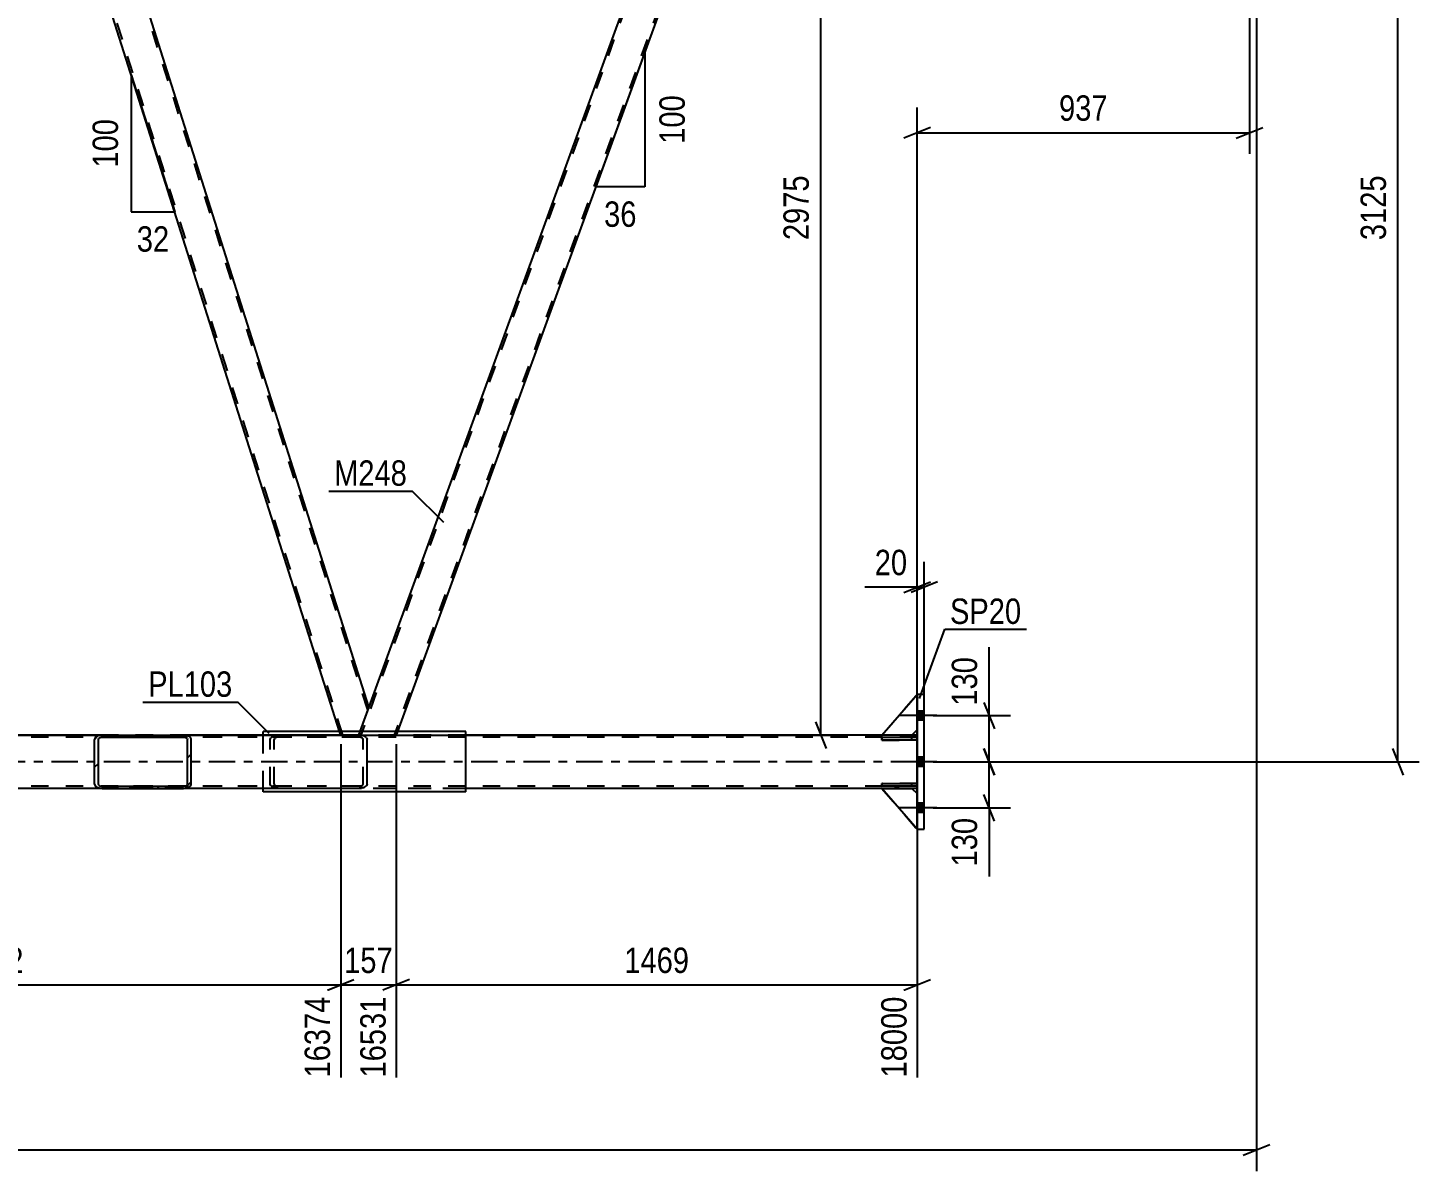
# Model space of a CAD drawing. Header units: millimetres. Extents: x -857 to 332, y -866 to -25.
# Drawn here: x -230.6 to -73.6, y -448.6 to -319.6 of the extents above; entities that cross this region are included whole.
import ezdxf

# ---------------------------------------------------------------- set-up
doc = ezdxf.new("R2010")
doc.units = ezdxf.units.MM
doc.linetypes.add('DXK_LINE_DOT2', pattern=[3.9198, 1.9599, -1.9599])
doc.linetypes.add('DXK_LINE_DOT3', pattern=[5.9187, 2.979, -0.9799, 0.9799, -0.9799])
doc.styles.add('Arial Narrow', font='ARIALN.TTF', dxfattribs={"height": 0.2})

# ---------------------------------------------------------------- blocks, each defined once
blk = doc.blocks.new('Part-570386455-1330 - 1253')
at = {"color": 2, "linetype": 'Continuous'}
for p, q in [((-134.23, -399.97), (-134.23, -399.65)), ((-134.23, -399.65), (-130.23, -399.65)), ((-130.23, -399.97), (-134.23, -399.97)), ((-130.23, -399.65), (-130.23, -399.97))]:
    blk.add_line(p, q, dxfattribs=at)
at = {"color": 7, "linetype": 'DXK_LINE_DOT2'}
blk.add_line((-130.83, -399.97), (-130.83, -399.65), dxfattribs=at)
blk = doc.blocks.new('Bolt-570386455-1300 - 1253')
at = {"linetype": 'Continuous'}
for points in [[(-129.43, -397.73), (-129.43, -396.69), (-130.23, -396.69), (-130.23, -397.73)], [(-129.43, -397.73), (-129.43, -396.69), (-130.23, -396.69), (-130.23, -397.73)], [(-129.43, -397.73), (-129.43, -396.69), (-130.23, -396.69), (-130.23, -397.73)], [(-129.43, -402.93), (-129.43, -401.89), (-130.23, -401.89), (-130.23, -402.93)], [(-129.43, -402.93), (-129.43, -401.89), (-130.23, -401.89), (-130.23, -402.93)], [(-129.43, -408.13), (-129.43, -407.09), (-130.23, -407.09), (-130.23, -408.13)], [(-129.43, -408.13), (-129.43, -407.09), (-130.23, -407.09), (-130.23, -408.13)], [(-129.43, -408.13), (-129.43, -407.09), (-130.23, -407.09), (-130.23, -408.13)]]:
    blk.add_hatch(color=1, dxfattribs=at).paths.add_polyline_path(points)
at = {"color": 1, "linetype": 'Continuous'}
for p, q in [((-129.43, -396.69), (-130.23, -396.69)), ((-129.43, -396.69), (-130.23, -396.69)), ((-129.43, -396.69), (-130.23, -396.69)), ((-128.03, -397.21), (-132.23, -397.21)), ((-128.03, -397.21), (-132.23, -397.21)), ((-128.03, -397.21), (-132.23, -397.21)), ((-129.43, -397.73), (-130.23, -397.73)), ((-129.43, -397.73), (-130.23, -397.73)), ((-129.43, -397.73), (-130.23, -397.73)), ((-128.03, -402.41), (-132.23, -402.41)), ((-128.03, -402.41), (-132.23, -402.41)), ((-129.43, -401.89), (-130.23, -401.89)), ((-129.43, -401.89), (-130.23, -401.89)), ((-129.43, -402.93), (-130.23, -402.93)), ((-129.43, -402.93), (-130.23, -402.93)), ((-128.03, -407.61), (-132.23, -407.61)), ((-128.03, -407.61), (-132.23, -407.61)), ((-128.03, -407.61), (-132.23, -407.61)), ((-129.43, -407.09), (-130.23, -407.09)), ((-129.43, -407.09), (-130.23, -407.09)), ((-129.43, -407.09), (-130.23, -407.09)), ((-129.43, -408.13), (-130.23, -408.13)), ((-129.43, -408.13), (-130.23, -408.13)), ((-129.43, -408.13), (-130.23, -408.13))]:
    blk.add_line(p, q, dxfattribs=at)
blk = doc.blocks.new('Part-570386455-1310 - 1253')
at = {"color": 2, "linetype": 'Continuous'}
for p, q in [((-134.23, -399.41), (-130.23, -394.81)), ((-130.83, -399.41), (-134.23, -399.41)), ((-130.23, -398.81), (-130.83, -399.41))]:
    blk.add_line(p, q, dxfattribs=at)
at = {"color": 7, "linetype": 'DXK_LINE_DOT2'}
blk.add_line((-130.23, -398.81), (-130.23, -394.81), dxfattribs=at)
blk = doc.blocks.new('Part-570386455-1311 - 1253')
at = {"color": 2, "linetype": 'Continuous'}
for p, q in [((-134.23, -405.41), (-130.83, -405.41)), ((-130.23, -410.01), (-134.23, -405.41)), ((-130.83, -405.41), (-130.23, -406.01))]:
    blk.add_line(p, q, dxfattribs=at)
at = {"color": 7, "linetype": 'DXK_LINE_DOT2'}
blk.add_line((-130.23, -406.01), (-130.23, -410.01), dxfattribs=at)
blk = doc.blocks.new('Part-570386455-2011 - 1253')
at = {"color": 2, "linetype": 'Continuous'}
for p, q in [((-130.23, -394.81), (-130.23, -410.01)), ((-129.43, -394.81), (-130.23, -394.81)), ((-129.43, -410.01), (-129.43, -394.81)), ((-130.23, -410.01), (-129.43, -410.01))]:
    blk.add_line(p, q, dxfattribs=at)
blk = doc.blocks.new('Part-570386455-1328 - 1253')
at = {"color": 7, "linetype": 'DXK_LINE_DOT2'}
for p, q in [((-130.23, -399.65), (-134.23, -399.65)), ((-134.23, -399.65), (-134.23, -399.97)), ((-134.23, -399.97), (-130.23, -399.97)), ((-130.83, -399.97), (-130.83, -399.65)), ((-130.23, -399.97), (-130.23, -399.65))]:
    blk.add_line(p, q, dxfattribs=at)
blk = doc.blocks.new('Part-570386455-1329 - 1253')
at = {"color": 7, "linetype": 'DXK_LINE_DOT2'}
for p, q in [((-130.23, -404.85), (-134.23, -404.85)), ((-134.23, -404.85), (-134.23, -405.17)), ((-130.83, -405.17), (-130.83, -404.85)), ((-130.23, -405.17), (-130.23, -404.85)), ((-134.23, -405.17), (-130.23, -405.17))]:
    blk.add_line(p, q, dxfattribs=at)
blk = doc.blocks.new('Part-570386455-1331 - 1253')
at = {"color": 2, "linetype": 'Continuous'}
for p, q in [((-134.23, -405.17), (-134.23, -404.85)), ((-134.23, -404.85), (-130.23, -404.85)), ((-130.23, -404.85), (-130.23, -405.17)), ((-130.23, -405.17), (-134.23, -405.17))]:
    blk.add_line(p, q, dxfattribs=at)
at = {"color": 7, "linetype": 'DXK_LINE_DOT2'}
blk.add_line((-130.83, -405.17), (-130.83, -404.85), dxfattribs=at)
blk = doc.blocks.new('Part-570386455-2098 - 1253')
at = {"color": 7, "linetype": 'DXK_LINE_DOT2'}
for p, q in [((-149.69, -280.41), (-193, -399.41)), ((-145.94, -280.41), (-189.25, -399.41)), ((-149.94, -280.41), (-150.09, -280.81)), ((-145.69, -280.41), (-149.94, -280.41)), ((-149.94, -280.41), (-149.9, -280.41)), ((-145.69, -280.41), (-145.83, -280.81)), ((-192.09, -396.2), (-193.26, -399.41)), ((-189, -399.41), (-193.26, -399.41)), ((-188.85, -399.01), (-189, -399.41))]:
    blk.add_line(p, q, dxfattribs=at)
at = {"color": 2, "linetype": 'Continuous'}
for p, q in [((-150.09, -280.81), (-192.09, -396.2)), ((-145.83, -280.81), (-188.85, -399.01))]:
    blk.add_line(p, q, dxfattribs=at)
blk = doc.blocks.new('Part-570386455-1807 - 1253')
at = {"color": 7, "linetype": 'DXK_LINE_DOT2'}
for p, q in [((-134.23, -399.41), (-130.23, -394.81)), ((-130.23, -394.81), (-130.23, -398.81)), ((-130.83, -399.41), (-134.23, -399.41)), ((-130.23, -398.81), (-130.83, -399.41))]:
    blk.add_line(p, q, dxfattribs=at)
blk = doc.blocks.new('Part-570386455-1808 - 1253')
at = {"color": 7, "linetype": 'DXK_LINE_DOT2'}
for p, q in [((-130.83, -405.41), (-134.23, -405.41)), ((-134.23, -405.41), (-130.23, -410.01)), ((-130.23, -406.01), (-130.83, -405.41)), ((-130.23, -410.01), (-130.23, -406.01))]:
    blk.add_line(p, q, dxfattribs=at)
blk = doc.blocks.new('Part-570386455-1852 - 1253')
at = {"color": 2, "linetype": 'Continuous'}
for p, q in [((-181.15, -399.01), (-204.01, -399.01)), ((-204.01, -399.41), (-204.01, -399.01)), ((-181.15, -405.81), (-181.15, -399.01)), ((-204.01, -405.81), (-204.01, -405.41)), ((-181.15, -405.81), (-204.01, -405.81))]:
    blk.add_line(p, q, dxfattribs=at)
at = {"color": 7, "linetype": 'DXK_LINE_DOT2'}
blk.add_line((-204.01, -405.41), (-204.01, -399.41), dxfattribs=at)
blk = doc.blocks.new('Part-570386455-1965 - 1253')
at = {"color": 7, "linetype": 'DXK_LINE_DOT2'}
for p, q in [((-130.23, -399.65), (-807.95, -399.65)), ((-130.23, -399.41), (-799.95, -399.41)), ((-181.15, -399.41), (-222.17, -399.41)), ((-130.83, -399.41), (-134.23, -399.41)), ((-130.23, -399.41), (-130.23, -405.41)), ((-130.23, -405.17), (-807.95, -405.17)), ((-130.83, -405.41), (-647.84, -405.41)), ((-181.15, -405.41), (-222.17, -405.41))]:
    blk.add_line(p, q, dxfattribs=at)
at = {"color": 2, "linetype": 'Continuous'}
for p, q in [((-222.17, -399.41), (-248.13, -399.41)), ((-134.23, -399.41), (-181.15, -399.41)), ((-130.23, -399.41), (-130.83, -399.41)), ((-222.17, -405.41), (-248.13, -405.41)), ((-134.23, -405.41), (-181.15, -405.41)), ((-130.23, -405.41), (-130.83, -405.41))]:
    blk.add_line(p, q, dxfattribs=at)
at = {"color": 7, "linetype": 'DXK_LINE_DOT3'}
blk.add_line((-130.23, -402.41), (-807.95, -402.41), dxfattribs=at)
blk = doc.blocks.new('Part-570386455-2063 - 1253')
at = {"linetype": 'Continuous'}
h = blk.add_hatch(dxfattribs=at)
h.set_pattern_fill('', scale=0.7, style=0, pattern_type=0)
h.set_pattern_definition([(45, (-223.04, -399.8869), (-1.57154, 1.57154), [])])
h.paths.add_polyline_path([(-222.97, -399.7), (-223.04, -399.89), (-223.04, -404.93), (-222.97, -405.11), (-222.78, -405.27), (-222.5, -405.37), (-222.17, -405.41), (-213, -405.41), (-212.66, -405.37), (-212.38, -405.27), (-212.19, -405.11), (-212.12, -404.93), (-212.12, -399.89), (-212.19, -399.7), (-212.38, -399.55), (-212.66, -399.44), (-213, -399.41), (-222.17, -399.41), (-222.5, -399.44), (-222.78, -399.55)])
h.paths.add_polyline_path([(-222.33, -399.67), (-222.17, -399.65), (-213, -399.65), (-212.83, -399.67), (-212.69, -399.72), (-212.59, -399.8), (-212.56, -399.89), (-212.56, -404.93), (-212.59, -405.02), (-212.69, -405.1), (-212.83, -405.15), (-213, -405.17), (-222.17, -405.17), (-222.33, -405.15), (-222.48, -405.1), (-222.57, -405.02), (-222.6, -404.93), (-222.6, -399.89), (-222.57, -399.8), (-222.48, -399.72)])
at = {"color": 2, "linetype": 'Continuous'}
for p, q in [((-222.97, -399.7), (-223.04, -399.89)), ((-223.04, -404.93), (-223.04, -399.89)), ((-222.6, -399.89), (-222.57, -399.8)), ((-222.6, -404.93), (-222.6, -399.89)), ((-222.17, -399.41), (-222.5, -399.44)), ((-222.33, -399.67), (-222.17, -399.65)), ((-222.17, -399.41), (-213, -399.41)), ((-222.17, -399.65), (-213, -399.65)), ((-193.17, -399.41), (-213, -399.41)), ((-212.66, -399.44), (-213, -399.41)), ((-213, -399.65), (-212.83, -399.67)), ((-212.59, -399.8), (-212.56, -399.89)), ((-212.56, -404.93), (-212.56, -399.89)), ((-212.12, -399.89), (-212.19, -399.7)), ((-212.12, -404.93), (-212.12, -399.89)), ((-193.17, -399.41), (-192.83, -399.44)), ((-192.36, -399.7), (-192.29, -399.89)), ((-192.29, -404.93), (-192.29, -399.89)), ((-223.04, -404.93), (-222.97, -405.11)), ((-222.57, -405.02), (-222.6, -404.93)), ((-212.56, -404.93), (-212.59, -405.02)), ((-212.19, -405.11), (-212.12, -404.93)), ((-192.29, -404.93), (-192.36, -405.11)), ((-222.5, -405.37), (-222.17, -405.41)), ((-222.17, -405.17), (-222.33, -405.15)), ((-222.17, -405.17), (-213, -405.17)), ((-222.17, -405.41), (-213, -405.41)), ((-212.83, -405.15), (-213, -405.17)), ((-213, -405.41), (-212.66, -405.37)), ((-193.17, -405.41), (-213, -405.41)), ((-192.83, -405.37), (-193.17, -405.41))]:
    blk.add_line(p, q, dxfattribs=at)
at = {"color": 7, "linetype": 'DXK_LINE_DOT2'}
for p, q in [((-222.17, -399.41), (-213, -399.41)), ((-193.17, -399.65), (-222.17, -399.65)), ((-203.21, -399.89), (-203.14, -399.7)), ((-203.21, -404.93), (-203.21, -399.89)), ((-202.74, -399.8), (-202.77, -399.89)), ((-202.77, -404.93), (-202.77, -399.89)), ((-202.67, -399.44), (-202.34, -399.41)), ((-202.34, -399.65), (-202.5, -399.67)), ((-193, -399.67), (-193.17, -399.65)), ((-192.73, -399.89), (-192.76, -399.8)), ((-192.73, -404.93), (-192.73, -399.89)), ((-203.14, -405.11), (-203.21, -404.93)), ((-202.77, -404.93), (-202.74, -405.02)), ((-192.76, -405.02), (-192.73, -404.93)), ((-193.17, -405.17), (-222.17, -405.17)), ((-213, -405.41), (-222.17, -405.41)), ((-202.34, -405.41), (-202.67, -405.37)), ((-202.5, -405.15), (-202.34, -405.17)), ((-193.17, -405.17), (-193, -405.15))]:
    blk.add_line(p, q, dxfattribs=at)
at = {"color": 2, "linetype": 'Continuous'}
for centre, radius, start, end in [((-222.37, -400.25), 0.817, 99.5182, 138.0638), ((-222.27, -400.07), 0.409, 99.5182, 138.0638), ((-212.9, -400.07), 0.409, 41.9362, 80.4818), ((-212.8, -400.25), 0.817, 41.9362, 80.4818), ((-192.97, -400.25), 0.817, 41.9362, 80.4818), ((-222.37, -404.56), 0.817, 221.9362, 260.4818), ((-222.27, -404.75), 0.409, 221.9362, 260.4818), ((-212.9, -404.75), 0.409, 279.5182, 318.0638), ((-212.8, -404.56), 0.817, 279.5182, 318.0638), ((-192.97, -404.56), 0.817, 279.5182, 318.0638)]:
    blk.add_arc(centre, radius, start, end, dxfattribs=at)
at = {"color": 7, "linetype": 'DXK_LINE_DOT2'}
for centre, radius, start, end in [((-202.54, -400.25), 0.817, 99.5182, 138.0638), ((-202.44, -400.07), 0.409, 99.5182, 138.0638), ((-193.07, -400.07), 0.409, 41.9362, 80.4818), ((-202.54, -404.56), 0.817, 221.9362, 260.4818), ((-202.44, -404.75), 0.409, 221.9362, 260.4818), ((-193.07, -404.75), 0.409, 279.5182, 318.0638)]:
    blk.add_arc(centre, radius, start, end, dxfattribs=at)
blk = doc.blocks.new('Part-570386455-2108 - 1253')
at = {"color": 2, "linetype": 'Continuous'}
for p, q in [((-230.97, -280.81), (-231.99, -283.61)), ((-192.09, -396.2), (-228.68, -280.81)), ((-195.4, -399.01), (-231.99, -283.61)), ((-192.09, -396.2), (-193.11, -399.01))]:
    blk.add_line(p, q, dxfattribs=at)
at = {"color": 7, "linetype": 'DXK_LINE_DOT2'}
for p, q in [((-230.82, -280.41), (-230.97, -280.81)), ((-228.81, -280.41), (-230.82, -280.41)), ((-192.22, -396.57), (-229.06, -280.41)), ((-228.68, -280.81), (-228.81, -280.41)), ((-195.02, -399.41), (-231.85, -283.24)), ((-195.27, -399.41), (-195.4, -399.01)), ((-193.26, -399.41), (-195.27, -399.41)), ((-193.11, -399.01), (-193.26, -399.41))]:
    blk.add_line(p, q, dxfattribs=at)
blk = doc.blocks.new('AngleDimension-570386455-38988 - 1253')
at = {"color": 7, "linetype": 'Continuous'}
for p, q in [((-218.89, -324.92), (-213.99, -340.36)), ((-218.89, -324.92), (-218.89, -340.36)), ((-217.89, -328.08), (-213.99, -340.36)), ((-218.89, -340.36), (-213.99, -340.36))]:
    blk.add_line(p, q, dxfattribs=at)
at = {"color": 0}
for points in [[(-219.79, -329.3), (-223.99, -329.3), (-223.99, -335.98), (-219.79, -335.98)], [(-214.01, -345.46), (-214.01, -341.26), (-218.87, -341.26), (-218.87, -345.46)]]:
    blk.add_wipeout(points, dxfattribs=at)
at = {"color": 3, "style": 'Arial Narrow'}
blk.add_text('100', height=2.863, rotation=90.0002, dxfattribs=at).set_placement((-220.39, -335.38))
blk.add_text('32', height=2.863, dxfattribs=at).set_placement((-218.27, -344.86))
blk = doc.blocks.new('StraightDimension-570386455-3006 - 1253')
at = {"color": 7, "linetype": 'Continuous'}
for p, q in [((-75.4, -278.91), (-76.6, -275.91)), ((-90.94, -277.41), (-73.6, -277.41)), ((-76, -402.41), (-76, -277.41)), ((-76.6, -400.91), (-75.4, -403.91)), ((-128.43, -402.41), (-73.6, -402.41))]:
    blk.add_line(p, q, dxfattribs=at)
at = {"color": 0}
blk.add_wipeout([(-76.75, -335.65), (-80.95, -335.65), (-80.95, -344.16), (-76.75, -344.16)], dxfattribs=at)
at = {"color": 3, "style": 'Arial Narrow'}
blk.add_text('3125', height=2.863, rotation=90.0002, dxfattribs=at).set_placement((-77.35, -343.56))
blk = doc.blocks.new('StraightDimension-570386455-2163 - 1253')
at = {"color": 7, "linetype": 'Continuous'}
for p, q in [((-130.23, -409.01), (-130.23, -379.86)), ((-129.43, -409.01), (-129.43, -379.86)), ((-131.73, -383.31), (-128.73, -382.11)), ((-127.93, -382.11), (-130.93, -383.31)), ((-130.23, -382.71), (-129.43, -382.71))]:
    blk.add_line(p, q, dxfattribs=at)
at = {"color": 0}
blk.add_wipeout([(-130.76, -381.96), (-130.76, -377.76), (-135.62, -377.76), (-135.62, -381.96)], dxfattribs=at)
at = {"color": 7, "linetype": 'Continuous'}
blk.add_line((-130.23, -382.71), (-136.14, -382.71), dxfattribs=at)
blk.add_line((-130.23, -382.71), (-136.14, -382.71), dxfattribs=at)
at = {"color": 3, "style": 'Arial Narrow'}
blk.add_text('20', height=2.863, dxfattribs=at).set_placement((-135.02, -381.36))
blk = doc.blocks.new('StraightDimension-570386455-3252 - 1253')
at = {"color": 7, "linetype": 'Continuous'}
for p, q in [((-92.74, -281.41), (-92.74, -333.84)), ((-130.23, -398.41), (-130.23, -328.59)), ((-128.73, -330.84), (-131.73, -332.04)), ((-94.24, -332.04), (-91.24, -330.84)), ((-130.23, -331.44), (-92.74, -331.44))]:
    blk.add_line(p, q, dxfattribs=at)
at = {"color": 0}
blk.add_wipeout([(-108.14, -330.69), (-108.14, -326.49), (-114.83, -326.49), (-114.83, -330.69)], dxfattribs=at)
at = {"color": 3, "style": 'Arial Narrow'}
blk.add_text('937', height=2.863, dxfattribs=at).set_placement((-114.23, -330.09))
blk = doc.blocks.new('StraightDimension-570386455-3313 - 1253')
at = {"color": 7, "linetype": 'Continuous'}
for p, q in [((-141.11, -399.41), (-141.11, -280.41)), ((-141.71, -397.91), (-140.51, -400.91)), ((-489.24, -399.41), (-138.71, -399.41))]:
    blk.add_line(p, q, dxfattribs=at)
at = {"color": 0}
blk.add_wipeout([(-141.86, -335.65), (-146.06, -335.65), (-146.06, -344.16), (-141.86, -344.16)], dxfattribs=at)
at = {"color": 3, "style": 'Arial Narrow'}
blk.add_text('2975', height=2.863, rotation=90.0002, dxfattribs=at).set_placement((-142.46, -343.56))
blk = doc.blocks.new('StraightDimension-570386455-3366 - 1253')
at = {"color": 7, "linetype": 'Continuous'}
for p, q in [((-122.72, -400.91), (-121.52, -403.91)), ((-128.43, -402.41), (-119.72, -402.41)), ((-122.12, -407.61), (-122.12, -402.41)), ((-121.52, -409.11), (-122.72, -406.11)), ((-128.43, -407.61), (-119.72, -407.61))]:
    blk.add_line(p, q, dxfattribs=at)
at = {"color": 0}
blk.add_wipeout([(-122.87, -408.13), (-127.07, -408.13), (-127.07, -414.82), (-122.87, -414.82)], dxfattribs=at)
at = {"color": 7, "linetype": 'Continuous'}
blk.add_line((-122.12, -407.61), (-122.12, -415.34), dxfattribs=at)
blk.add_line((-122.12, -407.61), (-122.12, -415.34), dxfattribs=at)
at = {"color": 3, "style": 'Arial Narrow'}
blk.add_text('130', height=2.863, rotation=90.0002, dxfattribs=at).set_placement((-123.47, -414.22))
blk = doc.blocks.new('StraightDimension-570386455-3374 - 1253')
at = {"color": 7, "linetype": 'Continuous'}
for p, q in [((-122.72, -395.71), (-121.52, -398.71)), ((-128.43, -397.21), (-119.72, -397.21)), ((-122.12, -402.41), (-122.12, -397.21)), ((-121.52, -403.91), (-122.72, -400.91)), ((-128.43, -402.41), (-119.72, -402.41))]:
    blk.add_line(p, q, dxfattribs=at)
at = {"color": 0}
blk.add_wipeout([(-122.87, -390), (-127.07, -390), (-127.07, -396.68), (-122.87, -396.68)], dxfattribs=at)
at = {"color": 7, "linetype": 'Continuous'}
blk.add_line((-122.12, -397.21), (-122.12, -389.47), dxfattribs=at)
blk.add_line((-122.12, -397.21), (-122.12, -389.47), dxfattribs=at)
at = {"color": 3, "style": 'Arial Narrow'}
blk.add_text('130', height=2.863, rotation=90.0002, dxfattribs=at).set_placement((-123.47, -396.08))
blk = doc.blocks.new('StraightDimension-570386455-38388 - 1253')
at = {"color": 7, "linetype": 'Continuous'}
for p, q in [((-195.27, -400.41), (-195.27, -438.03)), ((-189, -400.41), (-189, -438.03)), ((-196.77, -428.19), (-193.77, -426.99)), ((-195.27, -427.59), (-189, -427.59)), ((-187.5, -426.99), (-190.5, -428.19))]:
    blk.add_line(p, q, dxfattribs=at)
at = {"color": 0}
blk.add_wipeout([(-188.79, -426.84), (-188.79, -422.64), (-195.48, -422.64), (-195.48, -426.84)], dxfattribs=at)
at = {"color": 0, "linetype": 'Continuous'}
blk.add_wipeout([(-189.6, -428.29), (-193.8, -428.29), (-193.8, -438.63), (-189.6, -438.63)], dxfattribs=at)
at = {"color": 3, "style": 'Arial Narrow'}
blk.add_text('157', height=2.863, dxfattribs=at).set_placement((-194.88, -426.24))
at = {"color": 3, "linetype": 'Continuous', "style": 'Arial Narrow'}
blk.add_text('16531', height=2.863, rotation=90.0002, dxfattribs=at).set_placement((-190.2, -438.03))
blk = doc.blocks.new('StraightDimension-570386455-38387 - 1253')
at = {"color": 7, "linetype": 'Continuous'}
for p, q in [((-189, -400.41), (-189, -438.03)), ((-130.23, -406.41), (-130.23, -438.03)), ((-187.5, -426.99), (-190.5, -428.19)), ((-189, -427.59), (-130.23, -427.59)), ((-131.73, -428.19), (-128.73, -426.99))]:
    blk.add_line(p, q, dxfattribs=at)
at = {"color": 0}
blk.add_wipeout([(-155.36, -426.84), (-155.36, -422.64), (-163.87, -422.64), (-163.87, -426.84)], dxfattribs=at)
at = {"color": 0, "linetype": 'Continuous'}
blk.add_wipeout([(-130.83, -428.29), (-135.03, -428.29), (-135.03, -438.63), (-130.83, -438.63)], dxfattribs=at)
at = {"color": 3, "style": 'Arial Narrow'}
blk.add_text('1469', height=2.863, dxfattribs=at).set_placement((-163.27, -426.24))
at = {"color": 3, "linetype": 'Continuous', "style": 'Arial Narrow'}
blk.add_text('18000', height=2.863, rotation=90.0002, dxfattribs=at).set_placement((-131.43, -438.03))
blk = doc.blocks.new('StraightDimension-570386455-38389 - 1253')
at = {"color": 7, "linetype": 'Continuous'}
for p, q in [((-274.13, -400.41), (-274.13, -438.03)), ((-195.27, -400.41), (-195.27, -438.03)), ((-272.63, -426.99), (-275.63, -428.19)), ((-274.13, -427.59), (-195.27, -427.59)), ((-196.77, -428.19), (-193.77, -426.99))]:
    blk.add_line(p, q, dxfattribs=at)
at = {"color": 0}
blk.add_wipeout([(-230.44, -426.84), (-230.44, -422.64), (-238.96, -422.64), (-238.96, -426.84)], dxfattribs=at)
at = {"color": 0, "linetype": 'Continuous'}
blk.add_wipeout([(-195.87, -428.29), (-200.07, -428.29), (-200.07, -438.63), (-195.87, -438.63)], dxfattribs=at)
at = {"color": 3, "style": 'Arial Narrow'}
blk.add_text('1972', height=2.863, dxfattribs=at).set_placement((-238.36, -426.24))
at = {"color": 3, "linetype": 'Continuous', "style": 'Arial Narrow'}
blk.add_text('16374', height=2.863, rotation=90.0002, dxfattribs=at).set_placement((-196.47, -438.03))
blk = doc.blocks.new('AngleDimension-570386455-39014 - 1253')
at = {"color": 7, "linetype": 'Continuous'}
for p, q in [((-160.95, -322.34), (-166.49, -337.56)), ((-160.95, -322.34), (-160.95, -337.56)), ((-165.35, -334.44), (-166.49, -337.56)), ((-160.95, -337.56), (-166.49, -337.56))]:
    blk.add_line(p, q, dxfattribs=at)
at = {"color": 0}
for points in [[(-155.85, -326.61), (-160.05, -326.61), (-160.05, -333.29), (-155.85, -333.29)], [(-161.29, -342.66), (-161.29, -338.46), (-166.15, -338.46), (-166.15, -342.66)]]:
    blk.add_wipeout(points, dxfattribs=at)
at = {"color": 3, "style": 'Arial Narrow'}
blk.add_text('100', height=2.863, rotation=90.0002, dxfattribs=at).set_placement((-156.45, -332.69))
blk.add_text('36', height=2.863, dxfattribs=at).set_placement((-165.55, -342.06))
blk = doc.blocks.new('StraightDimension-570386455-39040 - 1253')
at = {"color": 7, "linetype": 'Continuous'}
for p, q in [((-91.94, -286.01), (-91.94, -448.6)), ((-93.44, -446.8), (-90.44, -445.6)), ((-820.85, -446.2), (-91.94, -446.2))]:
    blk.add_line(p, q, dxfattribs=at)
blk = doc.blocks.new('Mark-570386455-1848 - 1253')
at = {"color": 0}
blk.add_wipeout([(-207.48, -395.08), (-207.48, -392.08), (-216.99, -392.08), (-216.99, -395.08)], dxfattribs=at)
blk.add_wipeout([(-207.48, -395.08), (-207.48, -392.08), (-216.99, -392.08), (-216.99, -395.08)], dxfattribs=at)
at = {"color": 30, "linetype": 'Continuous'}
for p in [(-217.59, -395.68), (-203.35, -399.22)]:
    blk.add_line(p, (-206.88, -395.68), dxfattribs=at)
at = {"color": 3, "style": 'Arial Narrow'}
blk.add_text('PL103', height=2.863, dxfattribs=at).set_placement((-216.99, -395.08))
blk = doc.blocks.new('Mark-570386455-2007 - 1253')
at = {"color": 0}
blk.add_wipeout([(-118.49, -386.86), (-118.49, -383.86), (-126.53, -383.86), (-126.53, -386.86)], dxfattribs=at)
blk.add_wipeout([(-118.49, -386.86), (-118.49, -383.86), (-126.53, -383.86), (-126.53, -386.86)], dxfattribs=at)
at = {"color": 30, "linetype": 'Continuous'}
for p, q in [((-129.96, -395.26), (-127.13, -387.46)), ((-127.13, -387.46), (-117.89, -387.46))]:
    blk.add_line(p, q, dxfattribs=at)
at = {"color": 3, "style": 'Arial Narrow'}
blk.add_text('SP20', height=2.863, dxfattribs=at).set_placement((-126.53, -386.86))
blk = doc.blocks.new('Mark-570386455-2094 - 1253')
at = {"color": 0}
blk.add_wipeout([(-187.79, -371.27), (-187.79, -368.27), (-196.01, -368.27), (-196.01, -371.27)], dxfattribs=at)
blk.add_wipeout([(-187.79, -371.27), (-187.79, -368.27), (-196.01, -368.27), (-196.01, -371.27)], dxfattribs=at)
at = {"color": 30, "linetype": 'Continuous'}
for p in [(-196.61, -371.87), (-183.65, -375.4)]:
    blk.add_line(p, (-187.19, -371.87), dxfattribs=at)
at = {"color": 3, "style": 'Arial Narrow'}
blk.add_text('M248', height=2.863, dxfattribs=at).set_placement((-196.01, -371.27))

msp = doc.modelspace()

# ---------------------------------------------------------------- block references
for name in ['Part-570386455-2108 - 1253', 'Part-570386455-2098 - 1253', 'Part-570386455-1310 - 1253', 'Part-570386455-1807 - 1253', 'Part-570386455-2011 - 1253', 'Bolt-570386455-1300 - 1253', 'Part-570386455-1965 - 1253', 'Part-570386455-2063 - 1253', 'Part-570386455-1852 - 1253', 'Part-570386455-1330 - 1253', 'Part-570386455-1328 - 1253', 'Part-570386455-1329 - 1253', 'Part-570386455-1331 - 1253', 'Part-570386455-1311 - 1253', 'Part-570386455-1808 - 1253']:
    msp.add_blockref(name, (0, 0))

# ---------------------------------------------------------------- next in the draw order: block references
for name in ['StraightDimension-570386455-3006 - 1253', 'AngleDimension-570386455-38988 - 1253']:
    msp.add_blockref(name, (0, 0))

# ---------------------------------------------------------------- next in the draw order: block references
msp.add_blockref('StraightDimension-570386455-2163 - 1253', (0, 0))

# ---------------------------------------------------------------- next in the draw order: block references
msp.add_blockref('StraightDimension-570386455-3252 - 1253', (0, 0))

# ---------------------------------------------------------------- next in the draw order: block references
msp.add_blockref('StraightDimension-570386455-3313 - 1253', (0, 0))

# ---------------------------------------------------------------- next in the draw order: block references
for name in ['AngleDimension-570386455-39014 - 1253', 'StraightDimension-570386455-38388 - 1253', 'StraightDimension-570386455-3366 - 1253']:
    msp.add_blockref(name, (0, 0))

# ---------------------------------------------------------------- next in the draw order: block references
for name in ['StraightDimension-570386455-3374 - 1253', 'StraightDimension-570386455-38389 - 1253']:
    msp.add_blockref(name, (0, 0))

# ---------------------------------------------------------------- next in the draw order: block references
msp.add_blockref('StraightDimension-570386455-38387 - 1253', (0, 0))

# ---------------------------------------------------------------- next in the draw order: block references
msp.add_blockref('StraightDimension-570386455-39040 - 1253', (0, 0))

# ---------------------------------------------------------------- next in the draw order: block references
for name in ['Mark-570386455-2094 - 1253', 'Mark-570386455-2007 - 1253', 'Mark-570386455-1848 - 1253']:
    msp.add_blockref(name, (0, 0))

doc.saveas('drawing.dxf')
